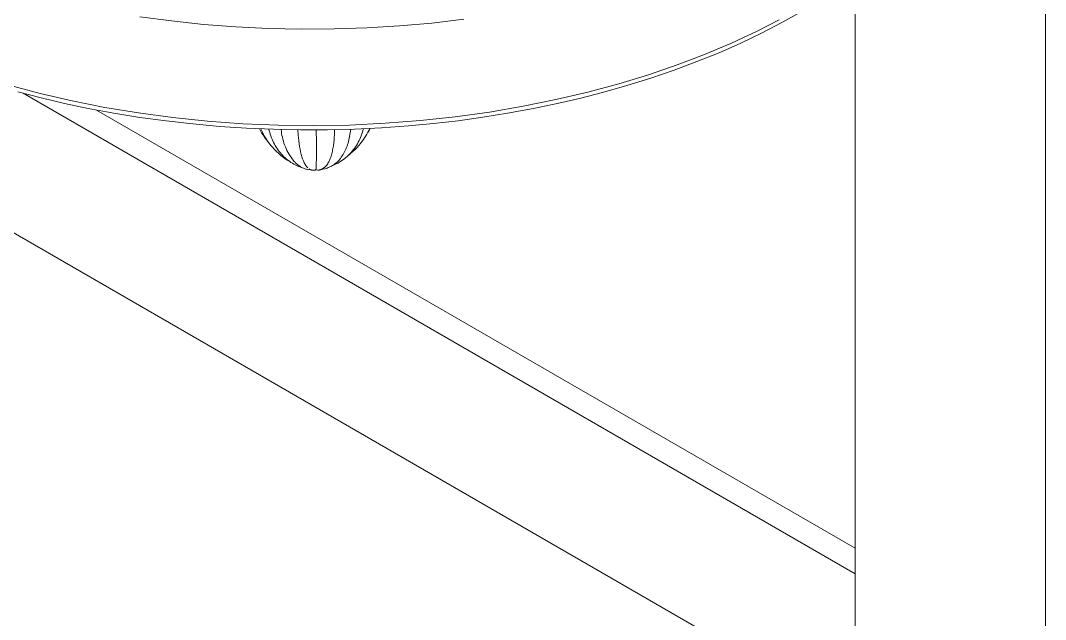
# Model space of a CAD drawing. Header units: millimetres. Extents: x 311 to 4068, y 1050 to 3803.
# Drawn here: x 3768.9 to 4028.8, y 2584.4 to 2736.3 of the extents above; entities that cross this region are included whole.
import ezdxf

# ---------------------------------------------------------------- set-up
doc = ezdxf.new("R2010")
doc.units = ezdxf.units.MM
doc.layers.add('ZANO_R', color=7, linetype='Continuous', lineweight=0)

msp = doc.modelspace()

# ---------------------------------------------------------------- linework, layer by layer
at = {"layer": 'ZANO_R'}
for p, q in [((3980.49, 2510.75), (3980.49, 3007.48)), ((4028.79, 2702.72), (4028.77, 2780.83)), ((3807.12, 2736.16), (3799.11, 2737.23)), ((3966.96, 2738.54), (3961.96, 2735.74)), ((3815.24, 2735.3), (3807.12, 2736.16)), ((3823.46, 2734.67), (3815.24, 2735.3)), ((3831.75, 2734.26), (3823.46, 2734.67)), ((3864.99, 2734.91), (3856.72, 2734.41)), ((3873.19, 2735.64), (3864.99, 2734.91)), ((3881.28, 2736.59), (3873.19, 2735.64)), ((3955.29, 2733.4), (3958.32, 2734.91)), ((3961.96, 2735.74), (3956.78, 2733.06)), ((3958.32, 2734.91), (3961.27, 2736.44)), ((3840.07, 2734.08), (3831.75, 2734.26)), ((3848.41, 2734.13), (3840.07, 2734.08)), ((3856.72, 2734.41), (3848.41, 2734.13)), ((3948.98, 2730.48), (3952.18, 2731.93)), ((3956.78, 2733.06), (3951.52, 2730.55)), ((3952.18, 2731.93), (3955.29, 2733.4)), ((3945.7, 2729.06), (3948.98, 2730.48)), ((3951.52, 2730.55), (3946, 2728.12)), ((3935.38, 2725.03), (3942.34, 2727.68)), ((3946, 2728.12), (3940.41, 2725.85)), ((3942.34, 2727.68), (3945.7, 2729.06)), ((3694.82, 2724.2), (3980.49, 2559.26)), ((3928.11, 2722.54), (3935.38, 2725.03)), ((3940.41, 2725.85), (3934.59, 2723.68)), ((3920.55, 2720.23), (3928.11, 2722.54)), ((3928.71, 2721.67), (3922.61, 2719.77)), ((3934.59, 2723.68), (3928.71, 2721.67)), ((3765.99, 2719.85), (3773.83, 2717.77)), ((3912.71, 2718.12), (3920.55, 2720.23)), ((3922.61, 2719.77), (3916.47, 2718.03)), ((3774.11, 2716.64), (3768.21, 2718.16)), ((3980.49, 2596.01), (3769.5, 2717.82)), ((3773.83, 2717.77), (3781.92, 2715.91)), ((3780.03, 2715.25), (3774.11, 2716.64)), ((3904.62, 2716.21), (3912.71, 2718.12)), ((3910.95, 2716.61), (3905.4, 2715.31)), ((3916.47, 2718.03), (3910.95, 2716.61)), ((3785.99, 2714), (3780.03, 2715.25)), ((3781.92, 2715.91), (3790.24, 2714.26)), ((3792.55, 2712.78), (3785.99, 2714)), ((3790.24, 2714.26), (3798.76, 2712.85)), ((3887.79, 2713.07), (3896.31, 2714.52)), ((3898.91, 2713.95), (3892.39, 2712.75)), ((3896.31, 2714.52), (3904.62, 2716.21)), ((3905.4, 2715.31), (3898.91, 2713.95)), ((3788.17, 2713.57), (3980.49, 2602.54)), ((3799.13, 2711.72), (3792.55, 2712.78)), ((3798.76, 2712.85), (3807.45, 2711.68)), ((3805.83, 2710.81), (3799.13, 2711.72)), ((3807.45, 2711.68), (3816.28, 2710.77)), ((3870.27, 2710.9), (3879.1, 2711.86)), ((3879.1, 2711.86), (3887.79, 2713.07)), ((3886.13, 2711.74), (3879.85, 2710.88)), ((3892.39, 2712.75), (3886.13, 2711.74)), ((3812.54, 2710.05), (3805.83, 2710.81)), ((3819.34, 2709.44), (3812.54, 2710.05)), ((3816.28, 2710.77), (3825.22, 2710.12)), ((3826.14, 2708.99), (3819.34, 2709.44)), ((3825.22, 2710.12), (3834.23, 2709.73)), ((3832.99, 2708.7), (3826.14, 2708.99)), ((3829.73, 2708.33), (3829.45, 2708.83)), ((3830.05, 2708.3), (3829.83, 2708.82)), ((3831.82, 2708.74), (3831.94, 2708.33)), ((3831.96, 2708.3), (3831.87, 2708.74)), ((3839.85, 2708.56), (3832.99, 2708.7)), ((3834.23, 2709.73), (3843.28, 2709.62)), ((3834.96, 2708.64), (3835.01, 2708.14)), ((3839.15, 2708.57), (3839.26, 2707.17)), ((3846.71, 2708.58), (3839.85, 2708.56)), ((3843.28, 2709.62), (3852.32, 2709.78)), ((3843.85, 2708.55), (3843.93, 2705.37)), ((3853.57, 2708.75), (3846.71, 2708.58)), ((3848.52, 2708.61), (3848.47, 2707.27)), ((3852.63, 2708.72), (3852.24, 2706.42)), ((3852.32, 2709.78), (3861.33, 2710.21)), ((3860.41, 2709.08), (3853.57, 2708.75)), ((3855.8, 2708.84), (3855.7, 2708.39)), ((3857.43, 2708.92), (3857.2, 2708.43)), ((3857.55, 2708.92), (3857.24, 2708.38)), ((3867.23, 2709.56), (3860.41, 2709.08)), ((3861.33, 2710.21), (3870.27, 2710.9)), ((3873.55, 2710.15), (3867.23, 2709.56)), ((3879.85, 2710.88), (3873.55, 2710.15)), ((3830.01, 2707.84), (3829.73, 2708.33)), ((3830.31, 2707.36), (3830.01, 2707.84)), ((3830.3, 2707.79), (3830.05, 2708.3)), ((3830.56, 2707.29), (3830.3, 2707.79)), ((3830.62, 2706.9), (3830.31, 2707.36)), ((3830.83, 2706.8), (3830.56, 2707.29)), ((3830.94, 2706.45), (3830.62, 2706.9)), ((3831.12, 2706.31), (3830.83, 2706.8)), ((3831.27, 2706), (3830.94, 2706.45)), ((3831.43, 2705.84), (3831.12, 2706.31)), ((3831.62, 2705.57), (3831.27, 2706)), ((3831.76, 2705.38), (3831.43, 2705.84)), ((3831.94, 2708.33), (3832.06, 2707.92)), ((3832.07, 2707.86), (3831.96, 2708.3)), ((3832.06, 2707.92), (3832.2, 2707.51)), ((3832.19, 2707.43), (3832.07, 2707.86)), ((3832.33, 2707), (3832.19, 2707.43)), ((3832.48, 2706.57), (3832.33, 2707)), ((3832.64, 2706.16), (3832.48, 2706.57)), ((3832.82, 2705.74), (3832.64, 2706.16)), ((3835.01, 2708.14), (3835.08, 2707.64)), ((3835.08, 2707.64), (3835.16, 2707.15)), ((3835.16, 2707.15), (3835.26, 2706.66)), ((3835.26, 2706.66), (3835.38, 2706.17)), ((3835.38, 2706.17), (3835.52, 2705.68)), ((3839.26, 2707.17), (3839.4, 2705.83)), ((3848.37, 2705.99), (3848.29, 2705.23)), ((3848.42, 2706.62), (3848.37, 2705.99)), ((3848.47, 2707.27), (3848.42, 2706.62)), ((3852.33, 2706.9), (3852.03, 2705.57)), ((3852.33, 2706.9), (3852.34, 2706.92)), ((3854.93, 2706.23), (3854.73, 2705.82)), ((3855.11, 2706.65), (3854.93, 2706.23)), ((3855.28, 2707.08), (3855.11, 2706.65)), ((3855.43, 2707.51), (3855.28, 2707.08)), ((3855.57, 2707.95), (3855.43, 2707.51)), ((3855.82, 2706.1), (3855.5, 2705.66)), ((3855.7, 2708.39), (3855.57, 2707.95)), ((3856.12, 2706.55), (3855.82, 2706.1)), ((3856.42, 2707), (3856.12, 2706.55)), ((3856.69, 2707.47), (3856.42, 2707)), ((3856.95, 2707.94), (3856.69, 2707.47)), ((3857.24, 2708.38), (3856.91, 2707.86)), ((3857.2, 2708.43), (3856.95, 2707.94)), ((3832.1, 2704.93), (3831.76, 2705.38)), ((3832.45, 2704.49), (3832.1, 2704.93)), ((3832.82, 2704.07), (3832.45, 2704.49)), ((3833.02, 2705.34), (3832.82, 2705.74)), ((3833.2, 2703.65), (3832.82, 2704.07)), ((3833.23, 2704.94), (3833.02, 2705.34)), ((3833.49, 2703.36), (3833.2, 2703.65)), ((3833.45, 2704.55), (3833.23, 2704.94)), ((3833.68, 2704.16), (3833.45, 2704.55)), ((3833.79, 2703.07), (3833.49, 2703.36)), ((3833.93, 2703.79), (3833.68, 2704.16)), ((3834.19, 2703.42), (3833.93, 2703.79)), ((3834.46, 2703.06), (3834.19, 2703.42)), ((3835.52, 2705.68), (3835.67, 2705.2)), ((3835.67, 2705.2), (3835.84, 2704.73)), ((3835.84, 2704.73), (3836.02, 2704.26)), ((3836.02, 2704.26), (3836.23, 2703.8)), ((3836.23, 2703.8), (3836.44, 2703.35)), ((3836.44, 2703.35), (3836.68, 2702.9)), ((3839.4, 2705.83), (3839.5, 2705.07)), ((3839.5, 2705.07), (3839.62, 2704.33)), ((3839.62, 2704.33), (3839.75, 2703.63)), ((3839.75, 2703.63), (3839.89, 2702.96)), ((3843.93, 2705.37), (3843.93, 2702.19)), ((3848.01, 2703.45), (3847.94, 2703.12)), ((3848.08, 2703.79), (3848.01, 2703.45)), ((3848.19, 2704.5), (3848.08, 2703.79)), ((3848.29, 2705.23), (3848.19, 2704.5)), ((3851.22, 2703.32), (3851.04, 2702.96)), ((3851.39, 2703.68), (3851.22, 2703.32)), ((3851.54, 2704.05), (3851.39, 2703.68)), ((3851.69, 2704.42), (3851.54, 2704.05)), ((3851.82, 2704.8), (3851.69, 2704.42)), ((3851.93, 2705.18), (3851.82, 2704.8)), ((3852.03, 2705.57), (3851.93, 2705.18)), ((3853.26, 2703.49), (3852.97, 2703.14)), ((3853.73, 2703.6), (3853.25, 2703.12)), ((3853.54, 2703.86), (3853.26, 2703.49)), ((3853.8, 2704.24), (3853.54, 2703.86)), ((3854.2, 2704.09), (3853.73, 2703.6)), ((3854.05, 2704.62), (3853.8, 2704.24)), ((3854.29, 2705.01), (3854.05, 2704.62)), ((3854.65, 2704.6), (3854.2, 2704.09)), ((3854.52, 2705.41), (3854.29, 2705.01)), ((3854.73, 2705.82), (3854.52, 2705.41)), ((3855.08, 2705.12), (3854.65, 2704.6)), ((3855.5, 2705.66), (3855.08, 2705.12)), ((3834.28, 2702.61), (3833.79, 2703.07)), ((3834.78, 2702.17), (3834.28, 2702.61)), ((3834.75, 2702.71), (3834.46, 2703.06)), ((3835.05, 2702.38), (3834.75, 2702.71)), ((3835.3, 2701.74), (3834.78, 2702.17)), ((3835.35, 2702.05), (3835.05, 2702.38)), ((3835.59, 2701.51), (3835.3, 2701.74)), ((3835.67, 2701.73), (3835.35, 2702.05)), ((3835.9, 2701.29), (3835.59, 2701.51)), ((3836, 2701.42), (3835.67, 2701.73)), ((3836.21, 2701.08), (3835.9, 2701.29)), ((3836.34, 2701.13), (3836, 2701.42)), ((3836.52, 2700.88), (3836.21, 2701.08)), ((3836.69, 2700.85), (3836.34, 2701.13)), ((3836.84, 2700.69), (3836.52, 2700.88)), ((3836.68, 2702.9), (3836.92, 2702.47)), ((3837.05, 2700.58), (3836.69, 2700.85)), ((3836.92, 2702.47), (3837.19, 2702.04)), ((3837.19, 2702.04), (3837.47, 2701.62)), ((3837.47, 2701.62), (3837.76, 2701.21)), ((3837.76, 2701.21), (3838.06, 2700.81)), ((3838.12, 2700.73), (3838, 2700.9)), ((3838.26, 2700.57), (3838.12, 2700.73)), ((3839.89, 2702.96), (3839.97, 2702.64)), ((3839.97, 2702.64), (3840.05, 2702.32)), ((3840.05, 2702.32), (3840.13, 2702.02)), ((3840.13, 2702.02), (3840.22, 2701.73)), ((3840.22, 2701.73), (3840.31, 2701.44)), ((3840.31, 2701.44), (3840.41, 2701.17)), ((3840.41, 2701.17), (3840.51, 2700.91)), ((3840.51, 2700.91), (3840.61, 2700.66)), ((3840.61, 2700.66), (3840.71, 2700.43)), ((3843.93, 2702.19), (3843.86, 2699)), ((3847.2, 2700.81), (3847.11, 2700.62)), ((3847.31, 2701.06), (3847.2, 2700.81)), ((3847.42, 2701.33), (3847.31, 2701.06)), ((3847.52, 2701.6), (3847.42, 2701.33)), ((3847.61, 2701.89), (3847.52, 2701.6)), ((3847.7, 2702.18), (3847.61, 2701.89)), ((3847.79, 2702.49), (3847.7, 2702.18)), ((3847.87, 2702.8), (3847.79, 2702.49)), ((3847.94, 2703.12), (3847.87, 2702.8)), ((3849.49, 2700.73), (3849.32, 2700.55)), ((3849.66, 2700.91), (3849.49, 2700.73)), ((3849.82, 2701.09), (3849.66, 2700.91)), ((3849.97, 2701.28), (3849.82, 2701.09)), ((3850.25, 2700.69), (3849.82, 2700.41)), ((3850.21, 2701.6), (3849.97, 2701.28)), ((3850.43, 2701.93), (3850.21, 2701.6)), ((3850.63, 2700.95), (3850.25, 2700.69)), ((3850.65, 2702.27), (3850.43, 2701.93)), ((3850.99, 2701.23), (3850.63, 2700.95)), ((3850.85, 2702.61), (3850.65, 2702.27)), ((3851.04, 2702.96), (3850.85, 2702.61)), ((3851.35, 2701.52), (3850.99, 2701.23)), ((3851.69, 2701.82), (3851.35, 2701.52)), ((3853.25, 2703.12), (3851.69, 2701.79)), ((3852.03, 2702.13), (3851.69, 2701.82)), ((3852.35, 2702.46), (3852.03, 2702.13)), ((3852.67, 2702.79), (3852.35, 2702.46)), ((3852.97, 2703.14), (3852.67, 2702.79)), ((4028.79, 2702.72), (4028.79, 2510.75)), ((3837.42, 2700.32), (3837.05, 2700.58)), ((3837.8, 2700.07), (3837.42, 2700.32)), ((3838.18, 2699.84), (3837.8, 2700.07)), ((3838.52, 2699.66), (3838.18, 2699.84)), ((3838.4, 2700.41), (3838.26, 2700.57)), ((3838.54, 2700.26), (3838.4, 2700.41)), ((3838.87, 2699.49), (3838.52, 2699.66)), ((3838.69, 2700.11), (3838.54, 2700.26)), ((3838.84, 2699.96), (3838.69, 2700.11)), ((3839, 2699.83), (3838.84, 2699.96)), ((3839.22, 2699.34), (3838.87, 2699.49)), ((3839.16, 2699.69), (3839, 2699.83)), ((3839.33, 2699.57), (3839.16, 2699.69)), ((3839.44, 2699.24), (3839.22, 2699.34)), ((3839.5, 2699.45), (3839.33, 2699.57)), ((3839.67, 2699.15), (3839.44, 2699.24)), ((3839.67, 2699.33), (3839.5, 2699.45)), ((3839.85, 2699.22), (3839.67, 2699.33)), ((3839.9, 2699.07), (3839.67, 2699.15)), ((3840.03, 2699.12), (3839.85, 2699.22)), ((3840.14, 2699), (3839.9, 2699.07)), ((3840.22, 2699.02), (3840.03, 2699.12)), ((3840.37, 2698.93), (3840.14, 2699)), ((3840.41, 2698.93), (3840.22, 2699.02)), ((3840.6, 2698.84), (3840.41, 2698.93)), ((3840.8, 2698.77), (3840.6, 2698.84)), ((3840.71, 2700.43), (3840.82, 2700.21)), ((3840.99, 2698.69), (3840.8, 2698.77)), ((3840.82, 2700.21), (3840.87, 2700.11)), ((3840.87, 2700.11), (3840.92, 2700.01)), ((3840.92, 2700.01), (3840.98, 2699.91)), ((3840.98, 2699.91), (3841.04, 2699.81)), ((3841.19, 2698.63), (3840.99, 2698.69)), ((3841.04, 2699.81), (3841.09, 2699.72)), ((3841.09, 2699.72), (3841.15, 2699.63)), ((3841.15, 2699.63), (3841.21, 2699.54)), ((3841.42, 2698.57), (3841.19, 2698.63)), ((3841.21, 2699.54), (3841.27, 2699.46)), ((3841.27, 2699.46), (3841.33, 2699.37)), ((3841.33, 2699.37), (3841.39, 2699.29)), ((3841.39, 2699.29), (3841.45, 2699.22)), ((3841.65, 2698.52), (3841.42, 2698.57)), ((3841.45, 2699.22), (3841.52, 2699.15)), ((3841.59, 2699.07), (3841.52, 2699.15)), ((3841.66, 2699), (3841.59, 2699.07)), ((3842.45, 2698.44), (3841.65, 2698.52)), ((3841.73, 2698.93), (3841.66, 2699)), ((3842.18, 2698.6), (3842.03, 2698.7)), ((3842.22, 2698.57), (3842.18, 2698.6)), ((3842.26, 2698.54), (3842.22, 2698.57)), ((3842.31, 2698.52), (3842.26, 2698.54)), ((3842.35, 2698.49), (3842.31, 2698.52)), ((3842.39, 2698.47), (3842.35, 2698.49)), ((3842.44, 2698.45), (3842.39, 2698.47)), ((3842.48, 2698.43), (3842.44, 2698.45)), ((3842.53, 2698.41), (3842.48, 2698.43)), ((3842.58, 2698.39), (3842.53, 2698.41)), ((3842.63, 2698.38), (3842.58, 2698.39)), ((3842.67, 2698.37), (3842.63, 2698.38)), ((3842.72, 2698.35), (3842.67, 2698.37)), ((3842.77, 2698.34), (3842.72, 2698.35)), ((3842.82, 2698.34), (3842.77, 2698.34)), ((3842.87, 2698.33), (3842.82, 2698.34)), ((3842.92, 2698.32), (3842.87, 2698.33)), ((3843.19, 2698.31), (3842.92, 2698.32)), ((3843.23, 2698.31), (3843.19, 2698.31)), ((3843.26, 2698.31), (3843.23, 2698.31)), ((3843.3, 2698.31), (3843.26, 2698.31)), ((3843.33, 2698.31), (3843.3, 2698.31)), ((3843.36, 2698.31), (3843.33, 2698.31)), ((3843.4, 2698.32), (3843.36, 2698.31)), ((3843.43, 2698.32), (3843.4, 2698.32)), ((3843.47, 2698.33), (3843.43, 2698.32)), ((3843.5, 2698.34), (3843.47, 2698.33)), ((3843.53, 2698.35), (3843.5, 2698.34)), ((3843.56, 2698.36), (3843.53, 2698.35)), ((3843.6, 2698.37), (3843.56, 2698.36)), ((3843.63, 2698.38), (3843.6, 2698.37)), ((3843.66, 2698.4), (3843.63, 2698.38)), ((3844.27, 2698.34), (3843.65, 2698.39)), ((3843.69, 2698.41), (3843.66, 2698.4)), ((3843.69, 2698.41), (3843.71, 2698.44)), ((3843.71, 2698.44), (3843.73, 2698.47)), ((3843.73, 2698.47), (3843.74, 2698.5)), ((3843.74, 2698.5), (3843.76, 2698.53)), ((3843.76, 2698.53), (3843.77, 2698.56)), ((3843.77, 2698.56), (3843.79, 2698.59)), ((3843.79, 2698.59), (3843.8, 2698.63)), ((3843.8, 2698.63), (3843.81, 2698.66)), ((3843.81, 2698.66), (3843.82, 2698.69)), ((3843.82, 2698.69), (3843.83, 2698.73)), ((3843.83, 2698.73), (3843.84, 2698.76)), ((3843.84, 2698.76), (3843.85, 2698.8)), ((3843.85, 2698.83), (3843.86, 2698.87)), ((3843.85, 2698.8), (3843.85, 2698.83)), ((3843.86, 2698.97), (3843.86, 2699)), ((3843.86, 2698.93), (3843.86, 2698.97)), ((3843.86, 2698.9), (3843.86, 2698.93)), ((3843.86, 2698.87), (3843.86, 2698.9)), ((3844.43, 2698.35), (3844.27, 2698.34)), ((3844.58, 2698.37), (3844.43, 2698.35)), ((3844.69, 2698.4), (3844.58, 2698.37)), ((3844.8, 2698.42), (3844.69, 2698.4)), ((3844.91, 2698.46), (3844.8, 2698.42)), ((3845.01, 2698.49), (3844.91, 2698.46)), ((3845.12, 2698.53), (3845.01, 2698.49)), ((3845.22, 2698.57), (3845.12, 2698.53)), ((3846.06, 2698.69), (3845.13, 2698.52)), ((3845.32, 2698.62), (3845.22, 2698.57)), ((3845.42, 2698.67), (3845.32, 2698.62)), ((3845.52, 2698.72), (3845.42, 2698.67)), ((3845.62, 2698.78), (3845.52, 2698.72)), ((3845.71, 2698.84), (3845.62, 2698.78)), ((3845.8, 2698.9), (3845.71, 2698.84)), ((3845.89, 2698.97), (3845.8, 2698.9)), ((3845.98, 2699.04), (3845.89, 2698.97)), ((3846.07, 2699.11), (3845.98, 2699.04)), ((3846.36, 2698.78), (3846.06, 2698.69)), ((3846.15, 2699.19), (3846.07, 2699.11)), ((3846.23, 2699.27), (3846.15, 2699.19)), ((3846.31, 2699.35), (3846.23, 2699.27)), ((3846.38, 2699.43), (3846.31, 2699.35)), ((3846.65, 2698.88), (3846.36, 2698.78)), ((3846.45, 2699.52), (3846.38, 2699.43)), ((3846.52, 2699.61), (3846.45, 2699.52)), ((3846.59, 2699.7), (3846.52, 2699.61)), ((3846.65, 2699.79), (3846.59, 2699.7)), ((3846.71, 2699.89), (3846.65, 2699.79)), ((3846.88, 2698.97), (3846.65, 2698.88)), ((3846.76, 2699.98), (3846.71, 2699.89)), ((3846.81, 2700.08), (3846.76, 2699.98)), ((3846.82, 2700.1), (3846.81, 2700.08)), ((3846.92, 2700.27), (3846.82, 2700.1)), ((3847.11, 2699.06), (3846.88, 2698.97)), ((3847.02, 2700.44), (3846.92, 2700.27)), ((3847.11, 2700.62), (3847.02, 2700.44)), ((3847.33, 2699.16), (3847.11, 2699.06)), ((3847.55, 2699.27), (3847.33, 2699.16)), ((3847.76, 2699.38), (3847.55, 2699.27)), ((3848.94, 2699.9), (3847.64, 2699.31)), ((3847.97, 2699.51), (3847.76, 2699.38)), ((3848.18, 2699.64), (3847.97, 2699.51)), ((3848.38, 2699.77), (3848.18, 2699.64)), ((3848.58, 2699.92), (3848.38, 2699.77)), ((3848.77, 2700.07), (3848.58, 2699.92)), ((3848.96, 2700.22), (3848.77, 2700.07)), ((3849.38, 2700.15), (3848.94, 2699.9)), ((3849.14, 2700.39), (3848.96, 2700.22)), ((3849.32, 2700.55), (3849.14, 2700.39)), ((3849.82, 2700.41), (3849.38, 2700.15))]:
    msp.add_line(p, q, dxfattribs=at)

doc.saveas('drawing.dxf')
